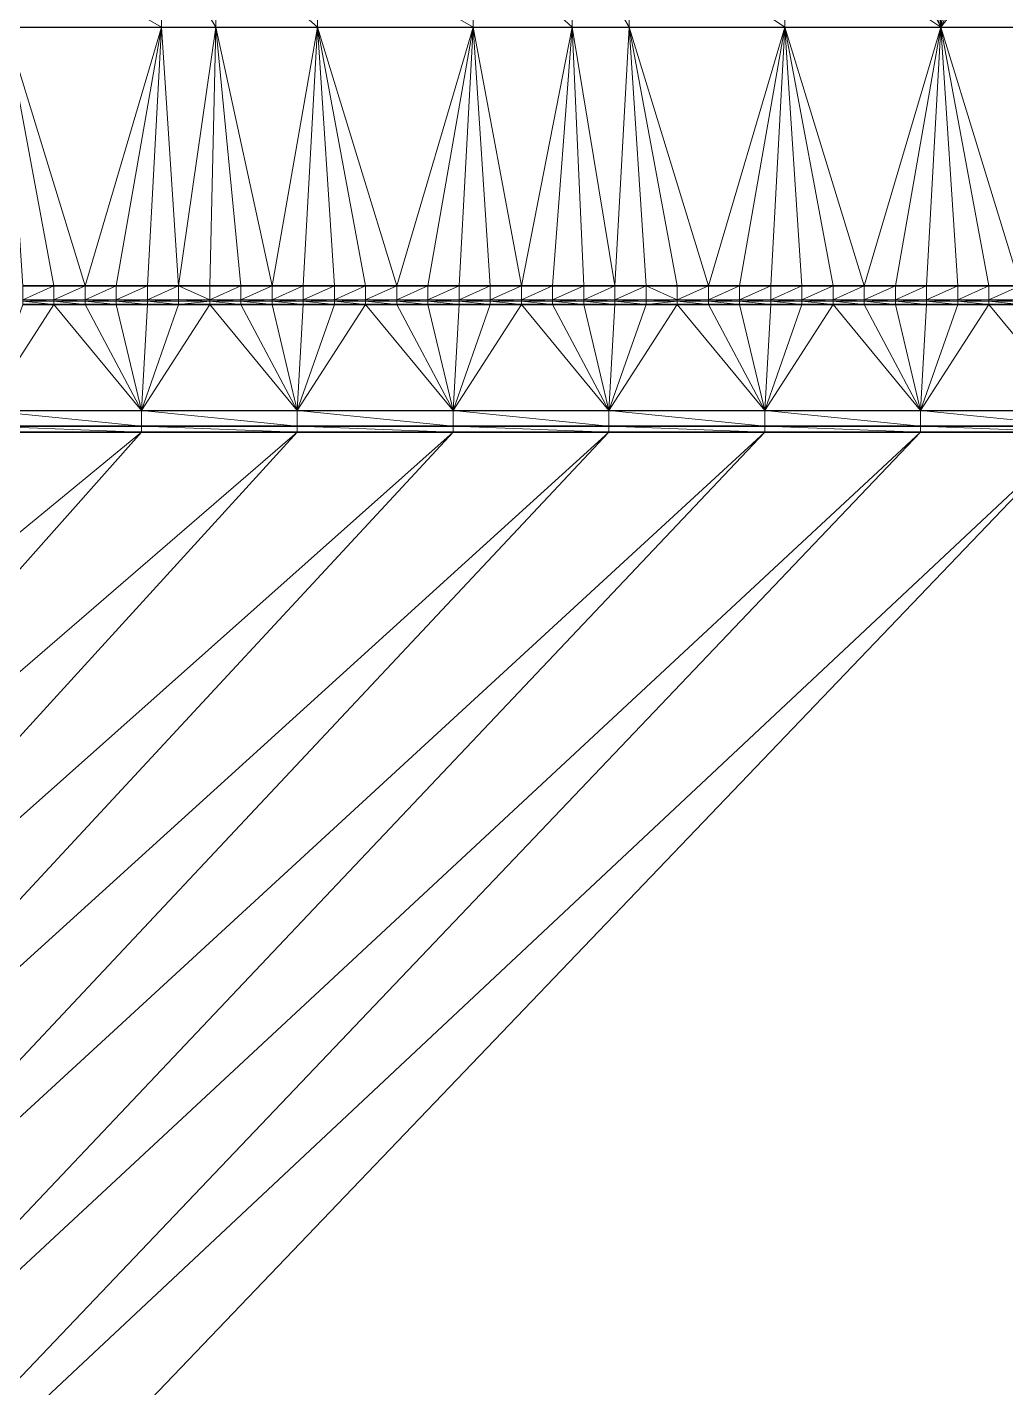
# Model space of a CAD drawing. Header units: metres. Extents: x 246428 to 246884, y 7418966 to 7419490.
# Drawn here: x 246635.7 to 246667.09, y 7419336.54 to 7419380.21 of the extents above; entities that cross this region are included whole.
import ezdxf

# ---------------------------------------------------------------- set-up
doc = ezdxf.new("R2010")
doc.units = ezdxf.units.M
doc.linetypes.add('blank name', pattern=[0])
doc.linetypes.add('HIDDEN', pattern=[9.525, 6.35, -3.175])
doc.layers.add('_12D_UNMAPPED', color=7, linetype='Continuous')
for name, color, linetype, lineweight in [('BATTER', 250, 'HIDDEN', 25), ('GRADELINES', 250, 'HIDDEN', 25), ('MISC_PATHS', 7, 'Continuous', 35)]:
    doc.layers.add(name, color=color, linetype=linetype, lineweight=lineweight)
for name, color, linetype, lineweight, true_color in [('KERB_BACK', 7, 'Continuous', 35, 0x5fd2ff), ('KERB_LINE', 7, 'Continuous', 18, 0xb9b9b9), ('KERB_LIP', 7, 'Continuous', 35, 0x5fd2ff), ('KERB_TOP', 7, 'Continuous', 18, 0xb9b9b9)]:
    doc.layers.add(name, color=color, linetype=linetype, lineweight=lineweight, true_color=true_color)

msp = doc.modelspace()

# ---------------------------------------------------------------- linework, layer by layer
at = {"layer": '_12D_UNMAPPED', "color": 3, "linetype": 'blank name', "lineweight": 0}
for points in [[(246653.179, 7419383.335, 34.038), (246653.179, 7419380.205, 34.007), (246650.008, 7419383.105, 33.978)], [(246653.18, 7419380.205, 34.007), (246653.179, 7419380.205, 34.007), (246653.179, 7419383.335, 34.038)], [(246653.18, 7419380.205, 34.007), (246653.179, 7419383.335, 34.038), (246653.18, 7419383.335, 34.038)], [(246653.18, 7419380.205, 34.007), (246653.18, 7419380.205, 34.007), (246653.179, 7419383.335, 34.038)], [(246655.008, 7419380.205, 34.04), (246653.18, 7419383.335, 34.038), (246655.008, 7419383.555, 34.074)], [(246653.18, 7419380.205, 34.007), (246653.18, 7419383.335, 34.038), (246653.18, 7419383.335, 34.038)], [(246655.008, 7419380.205, 34.04), (246653.18, 7419380.205, 34.007), (246653.18, 7419383.335, 34.038)], [(246660.008, 7419380.205, 34.131), (246655.008, 7419383.555, 34.074), (246660.008, 7419383.555, 34.165)], [(246660.008, 7419380.205, 34.131), (246655.008, 7419380.205, 34.04), (246655.008, 7419383.555, 34.074)], [(246665.008, 7419380.205, 34.223), (246660.008, 7419380.205, 34.131), (246660.008, 7419383.555, 34.165)], [(246665.008, 7419380.205, 34.223), (246660.008, 7419383.555, 34.165), (246663.333, 7419383.555, 34.226)], [(246665.008, 7419380.205, 34.223), (246663.333, 7419383.555, 34.226), (246663.636, 7419383.555, 34.231)], [(246665.008, 7419380.205, 34.223), (246663.636, 7419383.555, 34.231), (246664.636, 7419383.555, 34.249)], [(246665.008, 7419383.555, 34.256), (246665.008, 7419380.205, 34.223), (246664.636, 7419383.555, 34.249)], [(246665.008, 7419380.205, 34.223), (246665.636, 7419383.555, 34.268), (246666.636, 7419383.555, 34.286)], [(246665.008, 7419380.205, 34.223), (246665.008, 7419383.555, 34.256), (246665.636, 7419383.555, 34.268)], [(246665.008, 7419380.205, 34.223), (246666.636, 7419383.555, 34.286), (246667.636, 7419383.555, 34.304)], [(246670.008, 7419380.205, 34.314), (246665.008, 7419380.205, 34.223), (246667.636, 7419383.555, 34.304)], [(246640.008, 7419380.205, 33.768), (246635.008, 7419383.08, 33.727), (246640.008, 7419383.09, 33.797)], [(246640.008, 7419380.205, 33.768), (246635.008, 7419380.205, 33.699), (246635.008, 7419383.08, 33.727)], [(246641.752, 7419380.205, 33.798), (246640.008, 7419383.09, 33.797), (246641.752, 7419383.093, 33.827)], [(246641.752, 7419380.205, 33.798), (246640.008, 7419380.205, 33.768), (246640.008, 7419383.09, 33.797)], [(246645.008, 7419380.205, 33.858), (246641.752, 7419383.093, 33.827), (246645.008, 7419383.099, 33.887)], [(246645.008, 7419380.205, 33.858), (246641.752, 7419380.205, 33.798), (246641.752, 7419383.093, 33.827)], [(246650.008, 7419383.105, 33.978), (246650.008, 7419380.205, 33.949), (246645.008, 7419383.099, 33.887)], [(246645.008, 7419380.205, 33.858), (246645.008, 7419383.099, 33.887), (246645.008, 7419383.099, 33.887)], [(246645.008, 7419380.205, 33.858), (246645.008, 7419380.205, 33.858), (246645.008, 7419383.099, 33.887)], [(246650.008, 7419380.205, 33.949), (246645.008, 7419380.205, 33.858), (246645.008, 7419383.099, 33.887)], [(246653.179, 7419380.205, 34.007), (246650.008, 7419380.205, 33.949), (246650.008, 7419383.105, 33.978)], [(246636.552, 7419371.905, 33.634), (246635.552, 7419371.905, 33.622), (246635.008, 7419380.205, 33.699)], [(246637.552, 7419371.905, 33.648), (246635.008, 7419380.205, 33.699), (246640.008, 7419380.205, 33.768)], [(246637.552, 7419371.905, 33.648), (246636.552, 7419371.905, 33.634), (246635.008, 7419380.205, 33.699)], [(246638.552, 7419371.905, 33.662), (246637.552, 7419371.905, 33.648), (246640.008, 7419380.205, 33.768)], [(246639.552, 7419371.905, 33.678), (246638.552, 7419371.905, 33.662), (246640.008, 7419380.205, 33.768)], [(246640.552, 7419371.905, 33.694), (246639.552, 7419371.905, 33.678), (246640.008, 7419380.205, 33.768)], [(246641.752, 7419380.205, 33.798), (246640.552, 7419371.905, 33.694), (246640.008, 7419380.205, 33.768)], [(246640.552, 7419371.905, 33.694), (246641.752, 7419380.205, 33.798), (246641.552, 7419371.905, 33.712)], [(246641.752, 7419380.205, 33.798), (246642.552, 7419371.905, 33.73), (246641.552, 7419371.905, 33.712)], [(246643.552, 7419371.905, 33.748), (246641.752, 7419380.205, 33.798), (246645.008, 7419380.205, 33.858)], [(246641.752, 7419380.205, 33.798), (246643.552, 7419371.905, 33.748), (246642.552, 7419371.905, 33.73)], [(246644.552, 7419371.905, 33.766), (246643.552, 7419371.905, 33.748), (246645.008, 7419380.205, 33.858)], [(246645.552, 7419371.905, 33.785), (246644.552, 7419371.905, 33.766), (246645.008, 7419380.205, 33.858)], [(246644.552, 7419371.905, 33.766), (246645.008, 7419380.205, 33.858), (246645.008, 7419380.205, 33.858)], [(246647.552, 7419371.905, 33.821), (246645.008, 7419380.205, 33.858), (246650.008, 7419380.205, 33.949)], [(246647.552, 7419371.905, 33.821), (246646.552, 7419371.905, 33.803), (246645.008, 7419380.205, 33.858)], [(246646.552, 7419371.905, 33.803), (246645.552, 7419371.905, 33.785), (246645.008, 7419380.205, 33.858)], [(246648.552, 7419371.905, 33.839), (246647.552, 7419371.905, 33.821), (246650.008, 7419380.205, 33.949)], [(246649.552, 7419371.905, 33.858), (246648.552, 7419371.905, 33.839), (246650.008, 7419380.205, 33.949)], [(246650.552, 7419371.905, 33.876), (246649.552, 7419371.905, 33.858), (246650.008, 7419380.205, 33.949)], [(246651.552, 7419371.905, 33.894), (246650.008, 7419380.205, 33.949), (246653.179, 7419380.205, 34.007)], [(246651.552, 7419371.905, 33.894), (246650.552, 7419371.905, 33.876), (246650.008, 7419380.205, 33.949)], [(246652.552, 7419371.905, 33.912), (246651.552, 7419371.905, 33.894), (246653.179, 7419380.205, 34.007)], [(246653.552, 7419371.905, 33.931), (246652.552, 7419371.905, 33.912), (246653.179, 7419380.205, 34.007)], [(246653.552, 7419371.905, 33.931), (246653.179, 7419380.205, 34.007), (246653.18, 7419380.205, 34.007)], [(246654.552, 7419371.905, 33.949), (246653.18, 7419380.205, 34.007), (246655.008, 7419380.205, 34.04)], [(246653.552, 7419371.905, 33.931), (246653.18, 7419380.205, 34.007), (246653.18, 7419380.205, 34.007)], [(246654.552, 7419371.905, 33.949), (246653.552, 7419371.905, 33.931), (246653.18, 7419380.205, 34.007)], [(246655.552, 7419371.905, 33.967), (246654.552, 7419371.905, 33.949), (246655.008, 7419380.205, 34.04)], [(246660.008, 7419380.205, 34.131), (246657.552, 7419371.905, 34.004), (246655.008, 7419380.205, 34.04)], [(246656.552, 7419371.905, 33.985), (246655.552, 7419371.905, 33.967), (246655.008, 7419380.205, 34.04)], [(246657.552, 7419371.905, 34.004), (246656.552, 7419371.905, 33.985), (246655.008, 7419380.205, 34.04)], [(246660.008, 7419380.205, 34.131), (246658.552, 7419371.905, 34.022), (246657.552, 7419371.905, 34.004)], [(246660.008, 7419380.205, 34.131), (246659.552, 7419371.905, 34.04), (246658.552, 7419371.905, 34.022)], [(246660.008, 7419380.205, 34.131), (246660.552, 7419371.905, 34.058), (246659.552, 7419371.905, 34.04)], [(246660.008, 7419380.205, 34.131), (246662.552, 7419371.905, 34.095), (246661.552, 7419371.905, 34.077)], [(246660.008, 7419380.205, 34.131), (246661.552, 7419371.905, 34.077), (246660.552, 7419371.905, 34.058)], [(246662.552, 7419371.905, 34.095), (246660.008, 7419380.205, 34.131), (246665.008, 7419380.205, 34.223)], [(246663.552, 7419371.905, 34.113), (246662.552, 7419371.905, 34.095), (246665.008, 7419380.205, 34.223)], [(246664.552, 7419371.905, 34.131), (246663.552, 7419371.905, 34.113), (246665.008, 7419380.205, 34.223)], [(246665.552, 7419371.905, 34.15), (246664.552, 7419371.905, 34.131), (246665.008, 7419380.205, 34.223)], [(246667.552, 7419371.905, 34.186), (246666.552, 7419371.905, 34.168), (246665.008, 7419380.205, 34.223)], [(246667.552, 7419371.905, 34.186), (246665.008, 7419380.205, 34.223), (246670.008, 7419380.205, 34.314)], [(246666.552, 7419371.905, 34.168), (246665.552, 7419371.905, 34.15), (246665.008, 7419380.205, 34.223)], [(246635.552, 7419371.905, 33.622), (246636.552, 7419371.905, 33.634), (246635.552, 7419371.455, 33.597)], [(246636.552, 7419371.905, 33.634), (246636.552, 7419371.455, 33.609), (246635.552, 7419371.455, 33.597)], [(246637.552, 7419371.905, 33.648), (246637.552, 7419371.455, 33.623), (246636.552, 7419371.455, 33.609)], [(246636.552, 7419371.905, 33.634), (246637.552, 7419371.905, 33.648), (246636.552, 7419371.455, 33.609)], [(246637.552, 7419371.905, 33.648), (246638.552, 7419371.905, 33.662), (246637.552, 7419371.455, 33.623)], [(246638.552, 7419371.905, 33.662), (246638.552, 7419371.455, 33.637), (246637.552, 7419371.455, 33.623)], [(246639.552, 7419371.905, 33.678), (246639.552, 7419371.455, 33.653), (246638.552, 7419371.455, 33.637)], [(246638.552, 7419371.905, 33.662), (246639.552, 7419371.905, 33.678), (246638.552, 7419371.455, 33.637)], [(246639.552, 7419371.905, 33.678), (246640.552, 7419371.905, 33.694), (246639.552, 7419371.455, 33.653)], [(246640.552, 7419371.905, 33.694), (246640.552, 7419371.455, 33.669), (246639.552, 7419371.455, 33.653)], [(246640.552, 7419371.905, 33.694), (246641.552, 7419371.905, 33.712), (246641.552, 7419371.455, 33.687)], [(246640.552, 7419371.455, 33.669), (246640.552, 7419371.905, 33.694), (246641.552, 7419371.455, 33.687)], [(246641.552, 7419371.905, 33.712), (246642.552, 7419371.905, 33.73), (246641.552, 7419371.455, 33.687)], [(246642.552, 7419371.905, 33.73), (246642.552, 7419371.455, 33.705), (246641.552, 7419371.455, 33.687)], [(246642.552, 7419371.905, 33.73), (246643.552, 7419371.905, 33.748), (246642.552, 7419371.455, 33.705)], [(246643.552, 7419371.905, 33.748), (246643.552, 7419371.455, 33.723), (246642.552, 7419371.455, 33.705)], [(246643.552, 7419371.905, 33.748), (246644.552, 7419371.905, 33.766), (246643.552, 7419371.455, 33.723)], [(246644.552, 7419371.905, 33.766), (246644.552, 7419371.455, 33.741), (246643.552, 7419371.455, 33.723)], [(246644.552, 7419371.905, 33.766), (246645.552, 7419371.905, 33.785), (246644.552, 7419371.455, 33.741)], [(246645.552, 7419371.905, 33.785), (246645.552, 7419371.455, 33.76), (246644.552, 7419371.455, 33.741)], [(246645.552, 7419371.905, 33.785), (246646.552, 7419371.905, 33.803), (246645.552, 7419371.455, 33.76)], [(246646.552, 7419371.905, 33.803), (246646.552, 7419371.455, 33.778), (246645.552, 7419371.455, 33.76)], [(246647.552, 7419371.905, 33.821), (246647.552, 7419371.455, 33.796), (246646.552, 7419371.455, 33.778)], [(246646.552, 7419371.905, 33.803), (246647.552, 7419371.905, 33.821), (246646.552, 7419371.455, 33.778)], [(246647.552, 7419371.905, 33.821), (246648.552, 7419371.905, 33.839), (246647.552, 7419371.455, 33.796)], [(246648.552, 7419371.905, 33.839), (246648.552, 7419371.455, 33.814), (246647.552, 7419371.455, 33.796)], [(246649.552, 7419371.905, 33.858), (246649.552, 7419371.455, 33.833), (246648.552, 7419371.455, 33.814)], [(246648.552, 7419371.905, 33.839), (246649.552, 7419371.905, 33.858), (246648.552, 7419371.455, 33.814)], [(246649.552, 7419371.905, 33.858), (246650.552, 7419371.905, 33.876), (246649.552, 7419371.455, 33.833)], [(246650.552, 7419371.905, 33.876), (246650.552, 7419371.455, 33.851), (246649.552, 7419371.455, 33.833)], [(246650.552, 7419371.905, 33.876), (246651.552, 7419371.905, 33.894), (246650.552, 7419371.455, 33.851)], [(246651.552, 7419371.905, 33.894), (246651.552, 7419371.455, 33.869), (246650.552, 7419371.455, 33.851)], [(246652.552, 7419371.905, 33.912), (246652.552, 7419371.455, 33.887), (246651.552, 7419371.455, 33.869)], [(246651.552, 7419371.905, 33.894), (246652.552, 7419371.905, 33.912), (246651.552, 7419371.455, 33.869)], [(246652.552, 7419371.905, 33.912), (246653.552, 7419371.905, 33.931), (246652.552, 7419371.455, 33.887)], [(246653.552, 7419371.905, 33.931), (246653.552, 7419371.455, 33.906), (246652.552, 7419371.455, 33.887)], [(246654.552, 7419371.905, 33.949), (246654.552, 7419371.455, 33.924), (246653.552, 7419371.455, 33.906)], [(246653.552, 7419371.905, 33.931), (246654.552, 7419371.905, 33.949), (246653.552, 7419371.455, 33.906)], [(246654.552, 7419371.905, 33.949), (246655.552, 7419371.905, 33.967), (246654.552, 7419371.455, 33.924)], [(246655.552, 7419371.905, 33.967), (246655.552, 7419371.455, 33.942), (246654.552, 7419371.455, 33.924)], [(246655.552, 7419371.905, 33.967), (246656.552, 7419371.905, 33.985), (246656.552, 7419371.455, 33.96)], [(246655.552, 7419371.455, 33.942), (246655.552, 7419371.905, 33.967), (246656.552, 7419371.455, 33.96)], [(246656.552, 7419371.905, 33.985), (246657.552, 7419371.905, 34.004), (246656.552, 7419371.455, 33.96)], [(246657.552, 7419371.905, 34.004), (246657.552, 7419371.455, 33.979), (246656.552, 7419371.455, 33.96)], [(246657.552, 7419371.905, 34.004), (246658.552, 7419371.905, 34.022), (246657.552, 7419371.455, 33.979)], [(246658.552, 7419371.905, 34.022), (246658.552, 7419371.455, 33.997), (246657.552, 7419371.455, 33.979)], [(246658.552, 7419371.905, 34.022), (246659.552, 7419371.905, 34.04), (246658.552, 7419371.455, 33.997)], [(246659.552, 7419371.905, 34.04), (246659.552, 7419371.455, 34.015), (246658.552, 7419371.455, 33.997)], [(246659.552, 7419371.905, 34.04), (246660.552, 7419371.905, 34.058), (246659.552, 7419371.455, 34.015)], [(246660.552, 7419371.905, 34.058), (246660.552, 7419371.455, 34.033), (246659.552, 7419371.455, 34.015)], [(246660.552, 7419371.905, 34.058), (246661.552, 7419371.905, 34.077), (246660.552, 7419371.455, 34.033)], [(246661.552, 7419371.905, 34.077), (246661.552, 7419371.455, 34.052), (246660.552, 7419371.455, 34.033)], [(246662.552, 7419371.905, 34.095), (246662.552, 7419371.455, 34.07), (246661.552, 7419371.455, 34.052)], [(246661.552, 7419371.905, 34.077), (246662.552, 7419371.905, 34.095), (246661.552, 7419371.455, 34.052)], [(246662.552, 7419371.905, 34.095), (246663.552, 7419371.905, 34.113), (246662.552, 7419371.455, 34.07)], [(246663.552, 7419371.905, 34.113), (246663.552, 7419371.455, 34.088), (246662.552, 7419371.455, 34.07)], [(246664.552, 7419371.905, 34.131), (246664.552, 7419371.455, 34.106), (246663.552, 7419371.455, 34.088)], [(246663.552, 7419371.905, 34.113), (246664.552, 7419371.905, 34.131), (246663.552, 7419371.455, 34.088)], [(246664.552, 7419371.905, 34.131), (246665.552, 7419371.905, 34.15), (246664.552, 7419371.455, 34.106)], [(246665.552, 7419371.905, 34.15), (246665.552, 7419371.455, 34.125), (246664.552, 7419371.455, 34.106)], [(246665.552, 7419371.905, 34.15), (246666.552, 7419371.905, 34.168), (246665.552, 7419371.455, 34.125)], [(246666.552, 7419371.905, 34.168), (246666.552, 7419371.455, 34.143), (246665.552, 7419371.455, 34.125)], [(246666.552, 7419371.905, 34.168), (246667.552, 7419371.905, 34.186), (246666.552, 7419371.455, 34.143)], [(246667.552, 7419371.905, 34.186), (246667.552, 7419371.455, 34.161), (246666.552, 7419371.455, 34.143)], [(246635.552, 7419371.455, 33.597), (246636.552, 7419371.455, 33.609), (246636.552, 7419371.415, 33.759)], [(246635.552, 7419371.455, 33.597), (246636.552, 7419371.415, 33.759), (246635.552, 7419371.415, 33.747)], [(246635.552, 7419371.415, 33.747), (246636.552, 7419371.415, 33.759), (246636.552, 7419371.305, 33.759)], [(246635.552, 7419371.415, 33.747), (246636.552, 7419371.305, 33.759), (246635.552, 7419371.305, 33.747)], [(246636.552, 7419371.455, 33.609), (246637.552, 7419371.455, 33.623), (246637.552, 7419371.415, 33.773)], [(246636.552, 7419371.455, 33.609), (246637.552, 7419371.415, 33.773), (246636.552, 7419371.415, 33.759)], [(246636.552, 7419371.415, 33.759), (246637.552, 7419371.305, 33.773), (246636.552, 7419371.305, 33.759)], [(246636.552, 7419371.415, 33.759), (246637.552, 7419371.415, 33.773), (246637.552, 7419371.305, 33.773)], [(246637.552, 7419371.455, 33.623), (246638.552, 7419371.415, 33.787), (246637.552, 7419371.415, 33.773)], [(246637.552, 7419371.455, 33.623), (246638.552, 7419371.455, 33.637), (246638.552, 7419371.415, 33.787)], [(246637.552, 7419371.415, 33.773), (246638.552, 7419371.305, 33.787), (246637.552, 7419371.305, 33.773)], [(246637.552, 7419371.415, 33.773), (246638.552, 7419371.415, 33.787), (246638.552, 7419371.305, 33.787)], [(246638.552, 7419371.455, 33.637), (246639.552, 7419371.455, 33.653), (246639.552, 7419371.415, 33.803)], [(246638.552, 7419371.455, 33.637), (246639.552, 7419371.415, 33.803), (246638.552, 7419371.415, 33.787)], [(246638.552, 7419371.415, 33.787), (246639.552, 7419371.415, 33.803), (246639.552, 7419371.305, 33.803)], [(246638.552, 7419371.415, 33.787), (246639.552, 7419371.305, 33.803), (246638.552, 7419371.305, 33.787)], [(246639.552, 7419371.455, 33.653), (246640.552, 7419371.455, 33.669), (246640.552, 7419371.415, 33.819)], [(246639.552, 7419371.455, 33.653), (246640.552, 7419371.415, 33.819), (246639.552, 7419371.415, 33.803)], [(246639.552, 7419371.415, 33.803), (246640.552, 7419371.415, 33.819), (246640.552, 7419371.305, 33.819)], [(246639.552, 7419371.415, 33.803), (246640.552, 7419371.305, 33.819), (246639.552, 7419371.305, 33.803)], [(246640.552, 7419371.415, 33.819), (246641.552, 7419371.455, 33.687), (246641.552, 7419371.415, 33.837)], [(246640.552, 7419371.415, 33.819), (246640.552, 7419371.455, 33.669), (246641.552, 7419371.455, 33.687)], [(246640.552, 7419371.305, 33.819), (246640.552, 7419371.415, 33.819), (246641.552, 7419371.415, 33.837)], [(246640.552, 7419371.305, 33.819), (246641.552, 7419371.415, 33.837), (246641.552, 7419371.305, 33.837)], [(246641.552, 7419371.455, 33.687), (246642.552, 7419371.455, 33.705), (246642.552, 7419371.415, 33.855)], [(246641.552, 7419371.455, 33.687), (246642.552, 7419371.415, 33.855), (246641.552, 7419371.415, 33.837)], [(246641.552, 7419371.415, 33.837), (246642.552, 7419371.305, 33.855), (246641.552, 7419371.305, 33.837)], [(246641.552, 7419371.415, 33.837), (246642.552, 7419371.415, 33.855), (246642.552, 7419371.305, 33.855)], [(246642.552, 7419371.455, 33.705), (246643.552, 7419371.415, 33.873), (246642.552, 7419371.415, 33.855)], [(246642.552, 7419371.455, 33.705), (246643.552, 7419371.455, 33.723), (246643.552, 7419371.415, 33.873)], [(246642.552, 7419371.415, 33.855), (246643.552, 7419371.305, 33.873), (246642.552, 7419371.305, 33.855)], [(246642.552, 7419371.415, 33.855), (246643.552, 7419371.415, 33.873), (246643.552, 7419371.305, 33.873)], [(246643.552, 7419371.455, 33.723), (246644.552, 7419371.415, 33.891), (246643.552, 7419371.415, 33.873)], [(246643.552, 7419371.455, 33.723), (246644.552, 7419371.455, 33.741), (246644.552, 7419371.415, 33.891)], [(246643.552, 7419371.415, 33.873), (246644.552, 7419371.415, 33.891), (246644.552, 7419371.305, 33.891)], [(246643.552, 7419371.415, 33.873), (246644.552, 7419371.305, 33.891), (246643.552, 7419371.305, 33.873)], [(246644.552, 7419371.455, 33.741), (246645.552, 7419371.455, 33.76), (246645.552, 7419371.415, 33.91)], [(246644.552, 7419371.455, 33.741), (246645.552, 7419371.415, 33.91), (246644.552, 7419371.415, 33.891)], [(246644.552, 7419371.415, 33.891), (246645.552, 7419371.415, 33.91), (246645.552, 7419371.305, 33.91)], [(246644.552, 7419371.415, 33.891), (246645.552, 7419371.305, 33.91), (246644.552, 7419371.305, 33.891)], [(246645.552, 7419371.455, 33.76), (246646.552, 7419371.455, 33.778), (246646.552, 7419371.415, 33.928)], [(246645.552, 7419371.455, 33.76), (246646.552, 7419371.415, 33.928), (246645.552, 7419371.415, 33.91)], [(246645.552, 7419371.415, 33.91), (246646.552, 7419371.415, 33.928), (246646.552, 7419371.305, 33.928)], [(246645.552, 7419371.415, 33.91), (246646.552, 7419371.305, 33.928), (246645.552, 7419371.305, 33.91)], [(246646.552, 7419371.455, 33.778), (246647.552, 7419371.455, 33.796), (246647.552, 7419371.415, 33.946)], [(246646.552, 7419371.455, 33.778), (246647.552, 7419371.415, 33.946), (246646.552, 7419371.415, 33.928)], [(246646.552, 7419371.415, 33.928), (246647.552, 7419371.305, 33.946), (246646.552, 7419371.305, 33.928)], [(246646.552, 7419371.415, 33.928), (246647.552, 7419371.415, 33.946), (246647.552, 7419371.305, 33.946)], [(246647.552, 7419371.455, 33.796), (246648.552, 7419371.415, 33.964), (246647.552, 7419371.415, 33.946)], [(246647.552, 7419371.455, 33.796), (246648.552, 7419371.455, 33.814), (246648.552, 7419371.415, 33.964)], [(246647.552, 7419371.415, 33.946), (246648.552, 7419371.305, 33.964), (246647.552, 7419371.305, 33.946)], [(246647.552, 7419371.415, 33.946), (246648.552, 7419371.415, 33.964), (246648.552, 7419371.305, 33.964)], [(246648.552, 7419371.455, 33.814), (246649.552, 7419371.455, 33.833), (246649.552, 7419371.415, 33.983)], [(246648.552, 7419371.455, 33.814), (246649.552, 7419371.415, 33.983), (246648.552, 7419371.415, 33.964)], [(246648.552, 7419371.415, 33.964), (246649.552, 7419371.415, 33.983), (246649.552, 7419371.305, 33.983)], [(246648.552, 7419371.415, 33.964), (246649.552, 7419371.305, 33.983), (246648.552, 7419371.305, 33.964)], [(246649.552, 7419371.455, 33.833), (246650.552, 7419371.455, 33.851), (246650.552, 7419371.415, 34.001)], [(246649.552, 7419371.455, 33.833), (246650.552, 7419371.415, 34.001), (246649.552, 7419371.415, 33.983)], [(246649.552, 7419371.415, 33.983), (246650.552, 7419371.415, 34.001), (246650.552, 7419371.305, 34.001)], [(246649.552, 7419371.415, 33.983), (246650.552, 7419371.305, 34.001), (246649.552, 7419371.305, 33.983)], [(246650.552, 7419371.455, 33.851), (246651.552, 7419371.455, 33.869), (246651.552, 7419371.415, 34.019)], [(246650.552, 7419371.455, 33.851), (246651.552, 7419371.415, 34.019), (246650.552, 7419371.415, 34.001)], [(246650.552, 7419371.415, 34.001), (246651.552, 7419371.415, 34.019), (246651.552, 7419371.305, 34.019)], [(246650.552, 7419371.415, 34.001), (246651.552, 7419371.305, 34.019), (246650.552, 7419371.305, 34.001)], [(246651.552, 7419371.455, 33.869), (246652.552, 7419371.455, 33.887), (246652.552, 7419371.415, 34.037)], [(246651.552, 7419371.455, 33.869), (246652.552, 7419371.415, 34.037), (246651.552, 7419371.415, 34.019)], [(246651.552, 7419371.415, 34.019), (246652.552, 7419371.305, 34.037), (246651.552, 7419371.305, 34.019)], [(246651.552, 7419371.415, 34.019), (246652.552, 7419371.415, 34.037), (246652.552, 7419371.305, 34.037)], [(246652.552, 7419371.455, 33.887), (246653.552, 7419371.415, 34.056), (246652.552, 7419371.415, 34.037)], [(246652.552, 7419371.455, 33.887), (246653.552, 7419371.455, 33.906), (246653.552, 7419371.415, 34.056)], [(246652.552, 7419371.415, 34.037), (246653.552, 7419371.305, 34.056), (246652.552, 7419371.305, 34.037)], [(246652.552, 7419371.415, 34.037), (246653.552, 7419371.415, 34.056), (246653.552, 7419371.305, 34.056)], [(246653.552, 7419371.455, 33.906), (246654.552, 7419371.455, 33.924), (246654.552, 7419371.415, 34.074)], [(246653.552, 7419371.455, 33.906), (246654.552, 7419371.415, 34.074), (246653.552, 7419371.415, 34.056)], [(246653.552, 7419371.415, 34.056), (246654.552, 7419371.415, 34.074), (246654.552, 7419371.305, 34.074)], [(246653.552, 7419371.415, 34.056), (246654.552, 7419371.305, 34.074), (246653.552, 7419371.305, 34.056)], [(246654.552, 7419371.455, 33.924), (246655.552, 7419371.455, 33.942), (246655.552, 7419371.415, 34.092)], [(246654.552, 7419371.455, 33.924), (246655.552, 7419371.415, 34.092), (246654.552, 7419371.415, 34.074)], [(246654.552, 7419371.415, 34.074), (246655.552, 7419371.415, 34.092), (246655.552, 7419371.305, 34.092)], [(246654.552, 7419371.415, 34.074), (246655.552, 7419371.305, 34.092), (246654.552, 7419371.305, 34.074)], [(246655.552, 7419371.415, 34.092), (246656.552, 7419371.455, 33.96), (246656.552, 7419371.415, 34.11)], [(246655.552, 7419371.415, 34.092), (246655.552, 7419371.455, 33.942), (246656.552, 7419371.455, 33.96)], [(246655.552, 7419371.305, 34.092), (246655.552, 7419371.415, 34.092), (246656.552, 7419371.415, 34.11)], [(246655.552, 7419371.305, 34.092), (246656.552, 7419371.415, 34.11), (246656.552, 7419371.305, 34.11)], [(246656.552, 7419371.455, 33.96), (246657.552, 7419371.455, 33.979), (246657.552, 7419371.415, 34.129)], [(246656.552, 7419371.455, 33.96), (246657.552, 7419371.415, 34.129), (246656.552, 7419371.415, 34.11)], [(246656.552, 7419371.415, 34.11), (246657.552, 7419371.305, 34.129), (246656.552, 7419371.305, 34.11)], [(246656.552, 7419371.415, 34.11), (246657.552, 7419371.415, 34.129), (246657.552, 7419371.305, 34.129)], [(246657.552, 7419371.455, 33.979), (246658.552, 7419371.415, 34.147), (246657.552, 7419371.415, 34.129)], [(246657.552, 7419371.455, 33.979), (246658.552, 7419371.455, 33.997), (246658.552, 7419371.415, 34.147)], [(246657.552, 7419371.415, 34.129), (246658.552, 7419371.305, 34.147), (246657.552, 7419371.305, 34.129)], [(246657.552, 7419371.415, 34.129), (246658.552, 7419371.415, 34.147), (246658.552, 7419371.305, 34.147)], [(246658.552, 7419371.455, 33.997), (246659.552, 7419371.415, 34.165), (246658.552, 7419371.415, 34.147)], [(246658.552, 7419371.455, 33.997), (246659.552, 7419371.455, 34.015), (246659.552, 7419371.415, 34.165)], [(246658.552, 7419371.415, 34.147), (246659.552, 7419371.415, 34.165), (246659.552, 7419371.305, 34.165)], [(246658.552, 7419371.415, 34.147), (246659.552, 7419371.305, 34.165), (246658.552, 7419371.305, 34.147)], [(246659.552, 7419371.455, 34.015), (246660.552, 7419371.455, 34.033), (246660.552, 7419371.415, 34.183)], [(246659.552, 7419371.455, 34.015), (246660.552, 7419371.415, 34.183), (246659.552, 7419371.415, 34.165)], [(246659.552, 7419371.415, 34.165), (246660.552, 7419371.415, 34.183), (246660.552, 7419371.305, 34.183)], [(246659.552, 7419371.415, 34.165), (246660.552, 7419371.305, 34.183), (246659.552, 7419371.305, 34.165)], [(246660.552, 7419371.455, 34.033), (246661.552, 7419371.455, 34.052), (246661.552, 7419371.415, 34.202)], [(246660.552, 7419371.455, 34.033), (246661.552, 7419371.415, 34.202), (246660.552, 7419371.415, 34.183)], [(246660.552, 7419371.415, 34.183), (246661.552, 7419371.415, 34.202), (246661.552, 7419371.305, 34.202)], [(246660.552, 7419371.415, 34.183), (246661.552, 7419371.305, 34.202), (246660.552, 7419371.305, 34.183)], [(246661.552, 7419371.455, 34.052), (246662.552, 7419371.455, 34.07), (246662.552, 7419371.415, 34.22)], [(246661.552, 7419371.455, 34.052), (246662.552, 7419371.415, 34.22), (246661.552, 7419371.415, 34.202)], [(246661.552, 7419371.415, 34.202), (246662.552, 7419371.305, 34.22), (246661.552, 7419371.305, 34.202)], [(246661.552, 7419371.415, 34.202), (246662.552, 7419371.415, 34.22), (246662.552, 7419371.305, 34.22)], [(246662.552, 7419371.455, 34.07), (246663.552, 7419371.415, 34.238), (246662.552, 7419371.415, 34.22)], [(246662.552, 7419371.455, 34.07), (246663.552, 7419371.455, 34.088), (246663.552, 7419371.415, 34.238)], [(246662.552, 7419371.415, 34.22), (246663.552, 7419371.305, 34.238), (246662.552, 7419371.305, 34.22)], [(246662.552, 7419371.415, 34.22), (246663.552, 7419371.415, 34.238), (246663.552, 7419371.305, 34.238)], [(246663.552, 7419371.455, 34.088), (246664.552, 7419371.455, 34.106), (246664.552, 7419371.415, 34.256)], [(246663.552, 7419371.455, 34.088), (246664.552, 7419371.415, 34.256), (246663.552, 7419371.415, 34.238)], [(246663.552, 7419371.415, 34.238), (246664.552, 7419371.415, 34.256), (246664.552, 7419371.305, 34.256)], [(246663.552, 7419371.415, 34.238), (246664.552, 7419371.305, 34.256), (246663.552, 7419371.305, 34.238)], [(246664.552, 7419371.455, 34.106), (246665.552, 7419371.455, 34.125), (246665.552, 7419371.415, 34.275)], [(246664.552, 7419371.455, 34.106), (246665.552, 7419371.415, 34.275), (246664.552, 7419371.415, 34.256)], [(246664.552, 7419371.415, 34.256), (246665.552, 7419371.415, 34.275), (246665.552, 7419371.305, 34.275)], [(246664.552, 7419371.415, 34.256), (246665.552, 7419371.305, 34.275), (246664.552, 7419371.305, 34.256)], [(246665.552, 7419371.455, 34.125), (246666.552, 7419371.455, 34.143), (246666.552, 7419371.415, 34.293)], [(246665.552, 7419371.455, 34.125), (246666.552, 7419371.415, 34.293), (246665.552, 7419371.415, 34.275)], [(246665.552, 7419371.415, 34.275), (246666.552, 7419371.415, 34.293), (246666.552, 7419371.305, 34.293)], [(246665.552, 7419371.415, 34.275), (246666.552, 7419371.305, 34.293), (246665.552, 7419371.305, 34.275)], [(246666.552, 7419371.455, 34.143), (246667.552, 7419371.455, 34.161), (246667.552, 7419371.415, 34.311)], [(246666.552, 7419371.455, 34.143), (246667.552, 7419371.415, 34.311), (246666.552, 7419371.415, 34.293)], [(246666.552, 7419371.415, 34.293), (246667.552, 7419371.305, 34.311), (246666.552, 7419371.305, 34.293)], [(246666.552, 7419371.415, 34.293), (246667.552, 7419371.415, 34.311), (246667.552, 7419371.305, 34.311)], [(246639.359, 7419367.905, 34.456), (246634.359, 7419367.905, 34.421), (246636.552, 7419371.305, 33.759)], [(246636.552, 7419371.305, 33.759), (246634.359, 7419367.905, 34.421), (246635.552, 7419371.305, 33.747)], [(246637.552, 7419371.305, 33.773), (246639.359, 7419367.905, 34.456), (246636.552, 7419371.305, 33.759)], [(246638.552, 7419371.305, 33.787), (246639.359, 7419367.905, 34.456), (246637.552, 7419371.305, 33.773)], [(246639.552, 7419371.305, 33.803), (246639.359, 7419367.905, 34.456), (246638.552, 7419371.305, 33.787)], [(246640.552, 7419371.305, 33.819), (246639.359, 7419367.905, 34.456), (246639.552, 7419371.305, 33.803)], [(246639.359, 7419367.905, 34.456), (246640.552, 7419371.305, 33.819), (246641.552, 7419371.305, 33.837)], [(246644.359, 7419367.905, 34.492), (246639.359, 7419367.905, 34.456), (246641.552, 7419371.305, 33.837)], [(246642.552, 7419371.305, 33.855), (246644.359, 7419367.905, 34.492), (246641.552, 7419371.305, 33.837)], [(246643.552, 7419371.305, 33.873), (246644.359, 7419367.905, 34.492), (246642.552, 7419371.305, 33.855)], [(246644.552, 7419371.305, 33.891), (246644.359, 7419367.905, 34.492), (246643.552, 7419371.305, 33.873)], [(246649.359, 7419367.905, 34.527), (246644.359, 7419367.905, 34.492), (246646.552, 7419371.305, 33.928)], [(246646.552, 7419371.305, 33.928), (246644.359, 7419367.905, 34.492), (246645.552, 7419371.305, 33.91)], [(246645.552, 7419371.305, 33.91), (246644.359, 7419367.905, 34.492), (246644.552, 7419371.305, 33.891)], [(246647.552, 7419371.305, 33.946), (246649.359, 7419367.905, 34.527), (246646.552, 7419371.305, 33.928)], [(246648.552, 7419371.305, 33.964), (246649.359, 7419367.905, 34.527), (246647.552, 7419371.305, 33.946)], [(246649.552, 7419371.305, 33.983), (246649.359, 7419367.905, 34.527), (246648.552, 7419371.305, 33.964)], [(246654.359, 7419367.905, 34.562), (246649.359, 7419367.905, 34.527), (246651.552, 7419371.305, 34.019)], [(246651.552, 7419371.305, 34.019), (246649.359, 7419367.905, 34.527), (246650.552, 7419371.305, 34.001)], [(246650.552, 7419371.305, 34.001), (246649.359, 7419367.905, 34.527), (246649.552, 7419371.305, 33.983)], [(246652.552, 7419371.305, 34.037), (246654.359, 7419367.905, 34.562), (246651.552, 7419371.305, 34.019)], [(246653.552, 7419371.305, 34.056), (246654.359, 7419367.905, 34.562), (246652.552, 7419371.305, 34.037)], [(246654.552, 7419371.305, 34.074), (246654.359, 7419367.905, 34.562), (246653.552, 7419371.305, 34.056)], [(246655.552, 7419371.305, 34.092), (246654.359, 7419367.905, 34.562), (246654.552, 7419371.305, 34.074)], [(246654.359, 7419367.905, 34.562), (246655.552, 7419371.305, 34.092), (246656.552, 7419371.305, 34.11)], [(246659.359, 7419367.905, 34.598), (246654.359, 7419367.905, 34.562), (246656.552, 7419371.305, 34.11)], [(246657.552, 7419371.305, 34.129), (246659.359, 7419367.905, 34.598), (246656.552, 7419371.305, 34.11)], [(246658.552, 7419371.305, 34.147), (246659.359, 7419367.905, 34.598), (246657.552, 7419371.305, 34.129)], [(246659.552, 7419371.305, 34.165), (246659.359, 7419367.905, 34.598), (246658.552, 7419371.305, 34.147)], [(246664.359, 7419367.905, 34.633), (246659.359, 7419367.905, 34.598), (246661.552, 7419371.305, 34.202)], [(246661.552, 7419371.305, 34.202), (246659.359, 7419367.905, 34.598), (246660.552, 7419371.305, 34.183)], [(246660.552, 7419371.305, 34.183), (246659.359, 7419367.905, 34.598), (246659.552, 7419371.305, 34.165)], [(246662.552, 7419371.305, 34.22), (246664.359, 7419367.905, 34.633), (246661.552, 7419371.305, 34.202)], [(246663.552, 7419371.305, 34.238), (246664.359, 7419367.905, 34.633), (246662.552, 7419371.305, 34.22)], [(246664.552, 7419371.305, 34.256), (246664.359, 7419367.905, 34.633), (246663.552, 7419371.305, 34.238)], [(246669.359, 7419367.905, 34.668), (246664.359, 7419367.905, 34.633), (246666.552, 7419371.305, 34.293)], [(246666.552, 7419371.305, 34.293), (246664.359, 7419367.905, 34.633), (246665.552, 7419371.305, 34.275)], [(246665.552, 7419371.305, 34.275), (246664.359, 7419367.905, 34.633), (246664.552, 7419371.305, 34.256)], [(246667.552, 7419371.305, 34.311), (246669.359, 7419367.905, 34.668), (246666.552, 7419371.305, 34.293)], [(246639.359, 7419367.405, 34.461), (246634.359, 7419367.405, 34.426), (246634.359, 7419367.905, 34.421)], [(246639.359, 7419367.405, 34.461), (246634.359, 7419367.905, 34.421), (246639.359, 7419367.905, 34.456)], [(246639.359, 7419367.405, 34.461), (246639.359, 7419367.905, 34.456), (246644.359, 7419367.405, 34.497)], [(246644.359, 7419367.405, 34.497), (246639.359, 7419367.905, 34.456), (246644.359, 7419367.905, 34.492)], [(246649.359, 7419367.405, 34.532), (246644.359, 7419367.905, 34.492), (246649.359, 7419367.905, 34.527)], [(246649.359, 7419367.405, 34.532), (246644.359, 7419367.405, 34.497), (246644.359, 7419367.905, 34.492)], [(246654.359, 7419367.405, 34.567), (246649.359, 7419367.405, 34.532), (246649.359, 7419367.905, 34.527)], [(246654.359, 7419367.405, 34.567), (246649.359, 7419367.905, 34.527), (246654.359, 7419367.905, 34.562)], [(246659.359, 7419367.405, 34.603), (246654.359, 7419367.905, 34.562), (246659.359, 7419367.905, 34.598)], [(246654.359, 7419367.405, 34.567), (246654.359, 7419367.905, 34.562), (246659.359, 7419367.405, 34.603)], [(246664.359, 7419367.405, 34.638), (246659.359, 7419367.905, 34.598), (246664.359, 7419367.905, 34.633)], [(246664.359, 7419367.405, 34.638), (246659.359, 7419367.405, 34.603), (246659.359, 7419367.905, 34.598)], [(246669.359, 7419367.405, 34.673), (246664.359, 7419367.905, 34.633), (246669.359, 7419367.905, 34.668)], [(246669.359, 7419367.405, 34.673), (246664.359, 7419367.405, 34.638), (246664.359, 7419367.905, 34.633)], [(246622.898, 7419323.666, 34.037), (246664.359, 7419367.205, 34.638), (246669.359, 7419367.205, 34.673)], [(246715.767, 7419328.055, 34.725), (246622.898, 7419318.666, 34.002), (246669.359, 7419367.205, 34.673)], [(246659.359, 7419367.205, 34.603), (246622.898, 7419333.666, 34.108), (246654.359, 7419367.205, 34.567)], [(246644.359, 7419367.205, 34.497), (246622.898, 7419348.666, 34.214), (246639.359, 7419367.205, 34.461)], [(246622.898, 7419333.666, 34.108), (246622.898, 7419338.666, 34.143), (246654.359, 7419367.205, 34.567)], [(246622.898, 7419323.666, 34.037), (246622.898, 7419328.666, 34.072), (246664.359, 7419367.205, 34.638)], [(246622.898, 7419318.666, 34.002), (246622.898, 7419323.666, 34.037), (246669.359, 7419367.205, 34.673)], [(246659.359, 7419367.205, 34.603), (246622.898, 7419328.666, 34.072), (246622.898, 7419333.666, 34.108)], [(246622.898, 7419343.666, 34.178), (246644.359, 7419367.205, 34.497), (246649.359, 7419367.205, 34.532)], [(246644.359, 7419367.205, 34.497), (246622.898, 7419343.666, 34.178), (246622.898, 7419348.666, 34.214)], [(246622.898, 7419348.666, 34.214), (246622.898, 7419353.666, 34.249), (246639.359, 7419367.205, 34.461)], [(246622.898, 7419353.666, 34.249), (246634.359, 7419367.205, 34.426), (246639.359, 7419367.205, 34.461)], [(246622.898, 7419338.666, 34.143), (246622.898, 7419343.666, 34.178), (246649.359, 7419367.205, 34.532)], [(246622.898, 7419328.666, 34.072), (246659.359, 7419367.205, 34.603), (246664.359, 7419367.205, 34.638)], [(246622.898, 7419338.666, 34.143), (246649.359, 7419367.205, 34.532), (246654.359, 7419367.205, 34.567)], [(246639.359, 7419367.205, 34.461), (246634.359, 7419367.205, 34.426), (246634.359, 7419367.405, 34.426)], [(246639.359, 7419367.205, 34.461), (246634.359, 7419367.405, 34.426), (246639.359, 7419367.405, 34.461)], [(246644.359, 7419367.205, 34.497), (246639.359, 7419367.405, 34.461), (246644.359, 7419367.405, 34.497)], [(246644.359, 7419367.205, 34.497), (246639.359, 7419367.205, 34.461), (246639.359, 7419367.405, 34.461)], [(246649.359, 7419367.205, 34.532), (246644.359, 7419367.405, 34.497), (246649.359, 7419367.405, 34.532)], [(246649.359, 7419367.205, 34.532), (246644.359, 7419367.205, 34.497), (246644.359, 7419367.405, 34.497)], [(246654.359, 7419367.205, 34.567), (246649.359, 7419367.205, 34.532), (246649.359, 7419367.405, 34.532)], [(246654.359, 7419367.205, 34.567), (246649.359, 7419367.405, 34.532), (246654.359, 7419367.405, 34.567)], [(246659.359, 7419367.205, 34.603), (246654.359, 7419367.405, 34.567), (246659.359, 7419367.405, 34.603)], [(246659.359, 7419367.205, 34.603), (246654.359, 7419367.205, 34.567), (246654.359, 7419367.405, 34.567)], [(246664.359, 7419367.205, 34.638), (246659.359, 7419367.405, 34.603), (246664.359, 7419367.405, 34.638)], [(246664.359, 7419367.205, 34.638), (246659.359, 7419367.205, 34.603), (246659.359, 7419367.405, 34.603)], [(246669.359, 7419367.205, 34.673), (246664.359, 7419367.205, 34.638), (246664.359, 7419367.405, 34.638)], [(246669.359, 7419367.205, 34.673), (246664.359, 7419367.405, 34.638), (246669.359, 7419367.405, 34.673)]]:
    msp.add_3dface(points, dxfattribs=at)
at = {"layer": 'BATTER'}
msp.add_polyline3d([(246634.359, 7419367.905, 34.421), (246639.359, 7419367.905, 34.456), (246644.359, 7419367.905, 34.492), (246649.359, 7419367.905, 34.527), (246654.359, 7419367.905, 34.562), (246659.359, 7419367.905, 34.598), (246664.359, 7419367.905, 34.633), (246669.359, 7419367.905, 34.668), (246672.065, 7419367.905, 34.687)], dxfattribs=at)
at = {"layer": 'GRADELINES'}
msp.add_polyline3d([(246635.008, 7419380.205, 33.699), (246640.008, 7419380.205, 33.768), (246641.752, 7419380.205, 33.798), (246645.008, 7419380.205, 33.858), (246645.008, 7419380.205, 33.858), (246650.008, 7419380.205, 33.949), (246653.179, 7419380.205, 34.007), (246653.18, 7419380.205, 34.007), (246653.18, 7419380.205, 34.007), (246655.008, 7419380.205, 34.04), (246660.008, 7419380.205, 34.131), (246665.008, 7419380.205, 34.223), (246670.008, 7419380.205, 34.314), (246675.008, 7419380.205, 34.405), (246680.008, 7419380.205, 34.496), (246685.008, 7419380.205, 34.588), (246690.008, 7419380.205, 34.679), (246695.008, 7419380.205, 34.77), (246700.008, 7419380.205, 34.861)], dxfattribs=at)
at = {"layer": 'KERB_BACK'}
for points in [[(246667.552, 7419371.305, 34.311), (246666.552, 7419371.305, 34.293), (246665.552, 7419371.305, 34.275), (246664.552, 7419371.305, 34.256), (246663.552, 7419371.305, 34.238), (246662.552, 7419371.305, 34.22), (246661.552, 7419371.305, 34.202), (246660.552, 7419371.305, 34.183), (246659.552, 7419371.305, 34.165), (246658.552, 7419371.305, 34.147), (246657.552, 7419371.305, 34.129), (246656.552, 7419371.305, 34.11), (246655.552, 7419371.305, 34.092), (246654.552, 7419371.305, 34.074), (246653.552, 7419371.305, 34.056), (246652.552, 7419371.305, 34.037), (246651.552, 7419371.305, 34.019), (246650.552, 7419371.305, 34.001), (246649.552, 7419371.305, 33.983), (246648.552, 7419371.305, 33.964), (246647.552, 7419371.305, 33.946), (246646.552, 7419371.305, 33.928), (246645.552, 7419371.305, 33.91), (246644.552, 7419371.305, 33.891), (246643.552, 7419371.305, 33.873), (246642.552, 7419371.305, 33.855), (246641.552, 7419371.305, 33.837), (246640.552, 7419371.305, 33.819), (246639.552, 7419371.305, 33.803), (246638.552, 7419371.305, 33.787), (246637.552, 7419371.305, 33.773), (246636.552, 7419371.305, 33.759), (246635.552, 7419371.305, 33.747)], [(246634.359, 7419367.405, 34.426), (246639.359, 7419367.405, 34.461), (246644.359, 7419367.405, 34.497), (246649.359, 7419367.405, 34.532), (246654.359, 7419367.405, 34.567), (246659.359, 7419367.405, 34.603), (246664.359, 7419367.405, 34.638), (246669.359, 7419367.405, 34.673), (246672.065, 7419367.405, 34.692), (246672.065, 7419367.405, 34.692), (246674.359, 7419367.405, 34.709), (246679.359, 7419367.405, 34.744), (246684.359, 7419367.405, 34.779), (246689.359, 7419367.405, 34.815), (246694.359, 7419367.405, 34.85), (246699.359, 7419367.405, 34.885), (246704.359, 7419367.405, 34.921), (246709.359, 7419367.405, 34.956), (246714.359, 7419367.405, 34.991), (246715.767, 7419367.405, 35.001), (246715.767, 7419367.405, 35.001)]]:
    msp.add_polyline3d(points, dxfattribs=at)
at = {"layer": 'KERB_LINE'}
for points in [[(246667.552, 7419371.455, 34.161), (246666.552, 7419371.455, 34.143), (246665.552, 7419371.455, 34.125), (246664.552, 7419371.455, 34.106), (246663.552, 7419371.455, 34.088), (246662.552, 7419371.455, 34.07), (246661.552, 7419371.455, 34.052), (246660.552, 7419371.455, 34.033), (246659.552, 7419371.455, 34.015), (246658.552, 7419371.455, 33.997), (246657.552, 7419371.455, 33.979), (246656.552, 7419371.455, 33.96), (246655.552, 7419371.455, 33.942), (246654.552, 7419371.455, 33.924), (246653.552, 7419371.455, 33.906), (246652.552, 7419371.455, 33.887), (246651.552, 7419371.455, 33.869), (246650.552, 7419371.455, 33.851), (246649.552, 7419371.455, 33.833), (246648.552, 7419371.455, 33.814), (246647.552, 7419371.455, 33.796), (246646.552, 7419371.455, 33.778), (246645.552, 7419371.455, 33.76), (246644.552, 7419371.455, 33.741), (246643.552, 7419371.455, 33.723), (246642.552, 7419371.455, 33.705), (246641.552, 7419371.455, 33.687), (246640.552, 7419371.455, 33.669), (246639.552, 7419371.455, 33.653), (246638.552, 7419371.455, 33.637), (246637.552, 7419371.455, 33.623), (246636.552, 7419371.455, 33.609), (246635.552, 7419371.455, 33.597)], [(246634.359, 7419367.205, 34.426), (246639.359, 7419367.205, 34.461), (246644.359, 7419367.205, 34.497), (246649.359, 7419367.205, 34.532), (246654.359, 7419367.205, 34.567), (246659.359, 7419367.205, 34.603), (246664.359, 7419367.205, 34.638), (246669.359, 7419367.205, 34.673), (246672.065, 7419367.205, 34.692), (246672.065, 7419367.205, 34.692), (246674.359, 7419367.205, 34.709), (246679.359, 7419367.205, 34.744), (246684.359, 7419367.205, 34.779), (246689.359, 7419367.205, 34.815), (246694.359, 7419367.205, 34.85), (246699.359, 7419367.205, 34.885), (246704.359, 7419367.205, 34.921), (246709.359, 7419367.205, 34.956), (246714.359, 7419367.205, 34.991), (246715.767, 7419367.205, 35.001), (246715.767, 7419367.205, 35.001)]]:
    msp.add_polyline3d(points, dxfattribs=at)
at = {"layer": 'KERB_LIP'}
msp.add_polyline3d([(246667.552, 7419371.905, 34.186), (246666.552, 7419371.905, 34.168), (246665.552, 7419371.905, 34.15), (246664.552, 7419371.905, 34.131), (246663.552, 7419371.905, 34.113), (246662.552, 7419371.905, 34.095), (246661.552, 7419371.905, 34.077), (246660.552, 7419371.905, 34.058), (246659.552, 7419371.905, 34.04), (246658.552, 7419371.905, 34.022), (246657.552, 7419371.905, 34.004), (246656.552, 7419371.905, 33.985), (246655.552, 7419371.905, 33.967), (246654.552, 7419371.905, 33.949), (246653.552, 7419371.905, 33.931), (246652.552, 7419371.905, 33.912), (246651.552, 7419371.905, 33.894), (246650.552, 7419371.905, 33.876), (246649.552, 7419371.905, 33.858), (246648.552, 7419371.905, 33.839), (246647.552, 7419371.905, 33.821), (246646.552, 7419371.905, 33.803), (246645.552, 7419371.905, 33.785), (246644.552, 7419371.905, 33.766), (246643.552, 7419371.905, 33.748), (246642.552, 7419371.905, 33.73), (246641.552, 7419371.905, 33.712), (246640.552, 7419371.905, 33.694), (246639.552, 7419371.905, 33.678), (246638.552, 7419371.905, 33.662), (246637.552, 7419371.905, 33.648), (246636.552, 7419371.905, 33.634), (246635.552, 7419371.905, 33.622)], dxfattribs=at)
at = {"layer": 'KERB_TOP'}
for points in [[(246667.552, 7419371.415, 34.311), (246666.552, 7419371.415, 34.293), (246665.552, 7419371.415, 34.275), (246664.552, 7419371.415, 34.256), (246663.552, 7419371.415, 34.238), (246662.552, 7419371.415, 34.22), (246661.552, 7419371.415, 34.202), (246660.552, 7419371.415, 34.183), (246659.552, 7419371.415, 34.165), (246658.552, 7419371.415, 34.147), (246657.552, 7419371.415, 34.129), (246656.552, 7419371.415, 34.11), (246655.552, 7419371.415, 34.092), (246654.552, 7419371.415, 34.074), (246653.552, 7419371.415, 34.056), (246652.552, 7419371.415, 34.037), (246651.552, 7419371.415, 34.019), (246650.552, 7419371.415, 34.001), (246649.552, 7419371.415, 33.983), (246648.552, 7419371.415, 33.964), (246647.552, 7419371.415, 33.946), (246646.552, 7419371.415, 33.928), (246645.552, 7419371.415, 33.91), (246644.552, 7419371.415, 33.891), (246643.552, 7419371.415, 33.873), (246642.552, 7419371.415, 33.855), (246641.552, 7419371.415, 33.837), (246640.552, 7419371.415, 33.819), (246639.552, 7419371.415, 33.803), (246638.552, 7419371.415, 33.787), (246637.552, 7419371.415, 33.773), (246636.552, 7419371.415, 33.759), (246635.552, 7419371.415, 33.747)], [(246634.359, 7419367.205, 34.426), (246639.359, 7419367.205, 34.461), (246644.359, 7419367.205, 34.497), (246649.359, 7419367.205, 34.532), (246654.359, 7419367.205, 34.567), (246659.359, 7419367.205, 34.603), (246664.359, 7419367.205, 34.638), (246669.359, 7419367.205, 34.673), (246672.065, 7419367.205, 34.692), (246672.065, 7419367.205, 34.692), (246674.359, 7419367.205, 34.709), (246679.359, 7419367.205, 34.744), (246684.359, 7419367.205, 34.779), (246689.359, 7419367.205, 34.815), (246694.359, 7419367.205, 34.85), (246699.359, 7419367.205, 34.885), (246704.359, 7419367.205, 34.921), (246709.359, 7419367.205, 34.956), (246714.359, 7419367.205, 34.991), (246715.767, 7419367.205, 35.001), (246715.767, 7419367.205, 35.001)]]:
    msp.add_polyline3d(points, dxfattribs=at)
at = {"layer": 'MISC_PATHS'}
msp.add_polyline3d([(246634.359, 7419367.205, 34.426), (246639.359, 7419367.205, 34.461), (246644.359, 7419367.205, 34.497), (246649.359, 7419367.205, 34.532), (246654.359, 7419367.205, 34.567), (246659.359, 7419367.205, 34.603), (246664.359, 7419367.205, 34.638), (246669.359, 7419367.205, 34.673), (246672.065, 7419367.205, 34.692), (246672.065, 7419367.205, 34.692), (246674.359, 7419367.205, 34.709), (246679.359, 7419367.205, 34.744), (246684.359, 7419367.205, 34.779), (246689.359, 7419367.205, 34.815), (246694.359, 7419367.205, 34.85), (246699.359, 7419367.205, 34.885), (246704.359, 7419367.205, 34.921), (246709.359, 7419367.205, 34.956), (246714.359, 7419367.205, 34.991), (246715.767, 7419367.205, 35.001), (246715.767, 7419367.205, 35.001)], dxfattribs=at)

doc.saveas('drawing.dxf')
